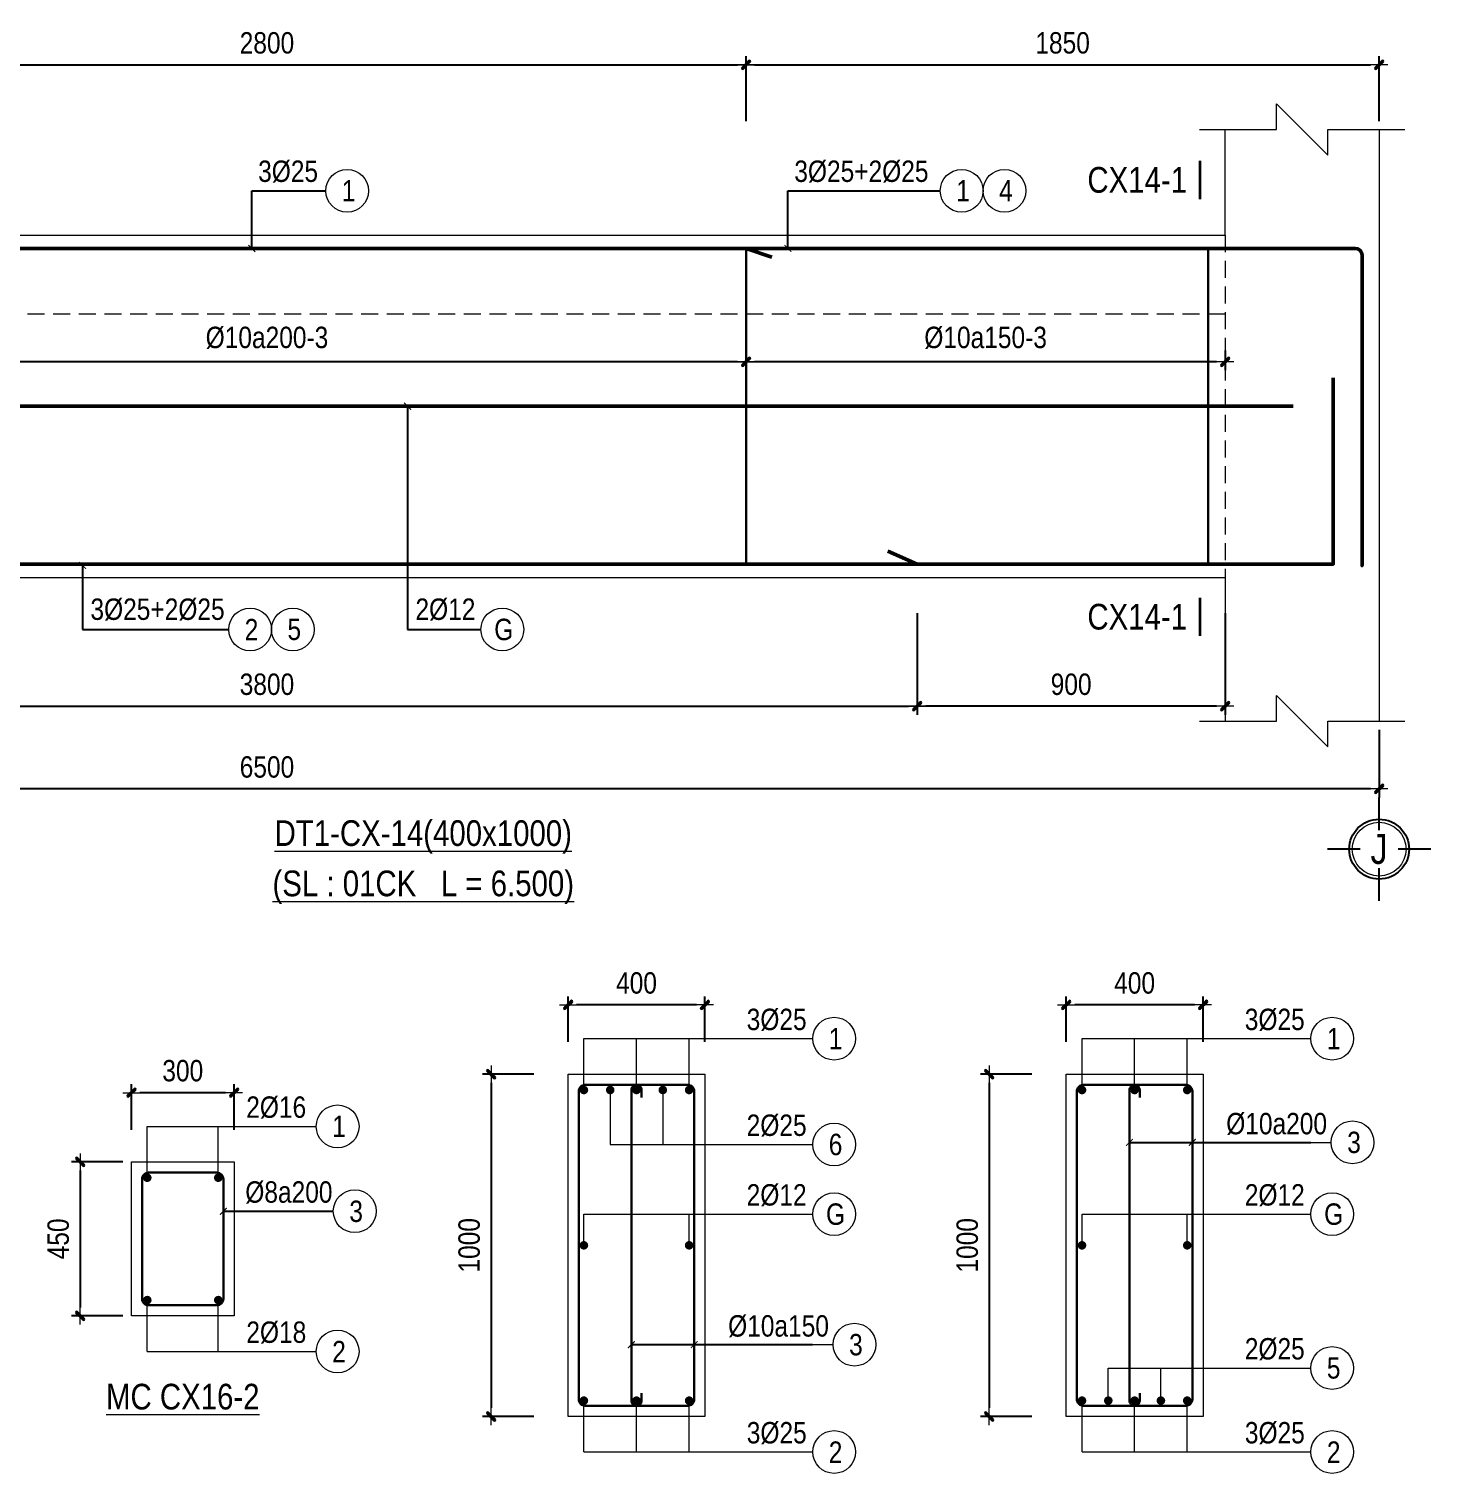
# Model space of a CAD drawing. Header units: millimetres. Extents: x 397144 to 8960116, y 345581 to 674207.
# Drawn here: x 4945528 to 4949661, y 607892 to 612122 of the extents above; entities that cross this region are included whole.
import ezdxf
from ezdxf.enums import TextEntityAlignment as Align
from ezdxf.xclip import XClip

# ---------------------------------------------------------------- set-up
doc = ezdxf.new("R2010")
doc.units = ezdxf.units.MM
doc.header["$XCLIPFRAME"] = 0
doc.header["$PDSIZE"] = -10
doc.linetypes.add('HIDDEN', pattern=[0.375, 0.25, -0.125])
doc.layers.get('0').update_dxf_attribs({"linetype": 'CONTINUOUS'})
doc.layers.get('Defpoints').update_dxf_attribs({"color": 12, "linetype": 'CONTINUOUS'})
for name, color, linetype, lineweight in [('2', 2, 'CONTINUOUS', 20), ('CDAI', 8, 'CONTINUOUS', 30), ('CTHEP', 2, 'CONTINUOUS', 50), ('DBAO', 3, 'CONTINUOUS', 20), ('DGIONG', 4, 'CONTINUOUS', 13), ('KTH', 150, 'CONTINUOUS', 5), ('Net khuat', 8, 'HIDDEN', 13), ('STICK', 1, 'CONTINUOUS', 9), ('TEXT', 7, 'CONTINUOUS', 15)]:
    doc.layers.add(name, color=color, linetype=linetype, lineweight=lineweight)
doc.layers.add('8', color=8, linetype='CONTINUOUS')
doc.styles.add('HELVECONDENSE', font='VHELVCN_0.TTF')
doc.styles.add('Star-HelCon', font='VHELVCN_0.TTF')
doc.styles.add('TTP-HelCon', font='VHELVCN_0.TTF')
doc.styles.add('VNI-HELVE-CONDENSE', font='VHELVCN_0.TTF')
doc.dimstyles.new('kc-25', dxfattribs={"dimtxt": 62.5, "dimasz": 20, "dimexe": 20, "dimexo": 50, "dimgap": 25, "dimtad": 3, "dimdec": 0, "dimzin": 0, "dimdsep": 46, "dimtxsty": 'VNI-HELVE-CONDENSE', "dimblk": 'DIM', "dimcen": 2.5, "dimclrd": 256, "dimclre": 154, "dimclrt": 7, "dimaunit": 1, "dimadec": 0, "dimazin": 0, "dimtfac": 1, "dimtdec": 0, "dimtix": 1, "dimtmove": 0, "dimatfit": 3, "dimldrblk": 'DOT', "dimfxl": 1, "dimtolj": 1, "dimtzin": 0, "dimarcsym": 0})
doc.dimstyles.new('TTP-25', dxfattribs={"dimscale": 25, "dimtxt": 2.5, "dimasz": 1, "dimexe": 1, "dimexo": 1, "dimgap": 0.09, "dimtad": 0, "dimdec": 4, "dimrnd": 5, "dimzin": 9, "dimdsep": 46, "dimtxsty": 'TTP-HelCon', "dimblk": 'Stick1', "dimcen": 0.09, "dimdle": 1.5, "dimclrd": 256, "dimclre": 256, "dimclrt": 7, "dimadec": 0, "dimazin": 0, "dimtfac": 1, "dimtdec": 4, "dimtmove": 0, "dimatfit": 3, "dimldrblk": '_ArchTick1', "dimfxl": 1, "dimtvp": 1, "dimtolj": 1, "dimtzin": 0, "dimarcsym": 0})

# ---------------------------------------------------------------- blocks, each defined once
blk = doc.blocks.new('Stick1')
at = {"layer": 'STICK'}
h = blk.add_hatch(color=256, dxfattribs=at)
edge = h.paths.add_edge_path()
edge.add_line((0.3, 0.5), (-0.5, -0.3))
edge.add_arc((-0.4, -0.4), 0.141, 135, 315)
edge.add_line((-0.3, -0.5), (0.5, 0.3))
edge.add_arc((0.4, 0.4), 0.141, 315, 495)
blk.add_line((1, 0), (-1, 0), dxfattribs=at)
blk.add_lwpolyline([(0.3, 0.5), (-0.5, -0.3, 1), (-0.3, -0.5), (0.5, 0.3, 1), (0.3, 0.5, 1)], format="xyb", dxfattribs=at)
blk = doc.blocks.new('*D654')
at = {"layer": 'Defpoints', "color": 0, "ltscale": 500, "transparency": 16777216}
for p in [(4945827.9, 609014.5), (4945827.9, 608881.3), (4946127.9, 608881.3)]:
    blk.add_point(p, dxfattribs=at)
at = {"layer": 'KTH', "lineweight": -2, "ltscale": 500, "transparency": 16777216}
for p, q in [((4945827.9, 608906.3), (4945827.9, 609039.5)), ((4946127.9, 608906.3), (4946127.9, 609039.5)), ((4946102.9, 609014.5), (4945852.9, 609014.5))]:
    blk.add_line(p, q, dxfattribs=at)
at = {"layer": 'KTH', "lineweight": -2, "ltscale": 500, "transparency": 16777216, "xscale": 25, "yscale": 25, "zscale": 25, "rotation": 180}
blk.add_blockref('Stick1', (4945827.9, 609014.5), dxfattribs=at)
at = {"layer": 'KTH', "lineweight": -2, "ltscale": 500, "transparency": 16777216, "xscale": 25, "yscale": 25, "zscale": 25}
blk.add_blockref('Stick1', (4946127.9, 609014.5), dxfattribs=at)
at = {"layer": 'KTH', "color": 7, "ltscale": 500, "transparency": 16777216, "insert": (4945977.9, 609078.4), "char_height": 62.5, "attachment_point": 5, "style": 'TTP-HelCon'}
blk.add_mtext('\\A1;300', dxfattribs=at)
blk = doc.blocks.new('_ArchTick1')
at = {"color": 0, "const_width": 3.81}
blk.add_lwpolyline([(-12.7, -12.7), (12.7, 12.7)], dxfattribs=at)
blk = doc.blocks.new('*D655')
at = {"layer": 'Defpoints', "color": 0, "ltscale": 500, "transparency": 16777216}
for p in [(4945827.9, 608812.3), (4945678.1, 608362.3), (4945827.9, 608362.3)]:
    blk.add_point(p, dxfattribs=at)
at = {"layer": 'KTH', "lineweight": -2, "ltscale": 500, "transparency": 16777216}
for p, q in [((4945802.9, 608812.3), (4945653.1, 608812.3)), ((4945678.1, 608787.3), (4945678.1, 608387.3)), ((4945802.9, 608362.3), (4945653.1, 608362.3))]:
    blk.add_line(p, q, dxfattribs=at)
at = {"layer": 'KTH', "lineweight": -2, "ltscale": 500, "transparency": 16777216, "xscale": 25, "yscale": 25, "zscale": 25}
for p, rotation in [((4945678.1, 608812.3), 90), ((4945678.1, 608362.3), 270)]:
    blk.add_blockref('Stick1', p, dxfattribs=dict(at, rotation=rotation))
at = {"layer": 'KTH', "color": 7, "ltscale": 500, "transparency": 16777216, "insert": (4945614.2, 608587.3), "char_height": 62.5, "attachment_point": 5, "rotation": 90, "style": 'TTP-HelCon'}
blk.add_mtext('\\A1;450', dxfattribs=at)
blk = doc.blocks.new('DIM')
h = blk.add_hatch(color=1)
h.paths.add_polyline_path([(0.49, 0.29, 1), (0.29, 0.49), (-0.19, 0), (0.19, 0)])
h.paths.add_polyline_path([(0.19, 0), (-0.19, 0), (-0.49, -0.29, 1), (-0.29, -0.49)])
at = {"color": 9}
for p, q in [((-0.19, 0), (-1.5, 0)), ((0.19, 0), (1.5, 0))]:
    blk.add_line(p, q, dxfattribs=at)
at = {"color": 1}
for p, q in [((-0.49, -0.29), (0.29, 0.49)), ((-0.29, -0.49), (0.49, 0.29)), ((-0.19, 0), (0.19, 0))]:
    blk.add_line(p, q, dxfattribs=at)
blk.add_arc((-0.39, -0.39), 0.138, 135, 315, dxfattribs=at)
blk = doc.blocks.new('*D1097')
at = {"layer": 'Defpoints', "color": 0, "transparency": 16777216}
for p in [(4942973.9, 610099.8), (4949473.9, 610099.8), (4942973.9, 609901.9)]:
    blk.add_point(p, dxfattribs=at)
at = {"layer": 'KTH', "lineweight": -2, "transparency": 16777216}
for p, q in [((4942973.9, 610074.8), (4942973.9, 609876.9)), ((4949473.9, 610074.8), (4949473.9, 609876.9)), ((4949448.9, 609901.9), (4942998.9, 609901.9))]:
    blk.add_line(p, q, dxfattribs=at)
at = {"layer": 'KTH', "lineweight": -2, "transparency": 16777216, "xscale": 25, "yscale": 25, "zscale": 25, "rotation": 180}
blk.add_blockref('Stick1', (4942973.9, 609901.9), dxfattribs=at)
at = {"layer": 'KTH', "lineweight": -2, "transparency": 16777216, "xscale": 25, "yscale": 25, "zscale": 25}
blk.add_blockref('Stick1', (4949473.9, 609901.9), dxfattribs=at)
at = {"layer": 'KTH', "color": 7, "transparency": 16777216, "insert": (4946223.9, 609965.7), "char_height": 62.5, "attachment_point": 5, "style": 'TTP-HelCon'}
blk.add_mtext('\\A1;6500', dxfattribs=at)
blk = doc.blocks.new('*D1098')
at = {"layer": 'Defpoints', "color": 0, "transparency": 16777216}
for p in [(4947623.9, 612017.2), (4944823.9, 611828.2), (4947623.9, 611828.2)]:
    blk.add_point(p, dxfattribs=at)
at = {"layer": 'KTH', "lineweight": -2, "transparency": 16777216}
for p, q in [((4944823.9, 611853.2), (4944823.9, 612042.2)), ((4947623.9, 611853.2), (4947623.9, 612042.2)), ((4944848.9, 612017.2), (4947598.9, 612017.2))]:
    blk.add_line(p, q, dxfattribs=at)
at = {"layer": 'KTH', "lineweight": -2, "transparency": 16777216, "xscale": 25, "yscale": 25, "zscale": 25, "rotation": 180}
blk.add_blockref('Stick1', (4944823.9, 612017.2), dxfattribs=at)
at = {"layer": 'KTH', "lineweight": -2, "transparency": 16777216, "xscale": 25, "yscale": 25, "zscale": 25}
blk.add_blockref('Stick1', (4947623.9, 612017.2), dxfattribs=at)
at = {"layer": 'KTH', "color": 7, "transparency": 16777216, "insert": (4946223.9, 612081.1), "char_height": 62.5, "attachment_point": 5, "style": 'TTP-HelCon'}
blk.add_mtext('\\A1;2800', dxfattribs=at)
blk = doc.blocks.new('*D1099')
at = {"layer": 'Defpoints', "color": 0, "transparency": 16777216}
for p in [(4949473.9, 612017.2), (4947623.9, 611828.2), (4949473.9, 611828.2)]:
    blk.add_point(p, dxfattribs=at)
at = {"layer": 'KTH', "lineweight": -2, "transparency": 16777216}
for p, q in [((4947623.9, 611853.2), (4947623.9, 612042.2)), ((4949473.9, 611853.2), (4949473.9, 612042.2)), ((4947648.9, 612017.2), (4949448.9, 612017.2))]:
    blk.add_line(p, q, dxfattribs=at)
at = {"layer": 'KTH', "lineweight": -2, "transparency": 16777216, "xscale": 25, "yscale": 25, "zscale": 25, "rotation": 180}
blk.add_blockref('Stick1', (4947623.9, 612017.2), dxfattribs=at)
at = {"layer": 'KTH', "lineweight": -2, "transparency": 16777216, "xscale": 25, "yscale": 25, "zscale": 25}
blk.add_blockref('Stick1', (4949473.9, 612017.2), dxfattribs=at)
at = {"layer": 'KTH', "color": 7, "transparency": 16777216, "insert": (4948548.9, 612081.1), "char_height": 62.5, "attachment_point": 5, "style": 'TTP-HelCon'}
blk.add_mtext('\\A1;1850', dxfattribs=at)
blk = doc.blocks.new('*D1101')
at = {"layer": 'Defpoints', "color": 0, "transparency": 16777216}
for p in [(4944823.9, 611223.8), (4947623.9, 611219.8), (4944823.9, 611149.8)]:
    blk.add_point(p, dxfattribs=at)
at = {"layer": 'KTH', "lineweight": -2, "transparency": 16777216}
for p, q in [((4944823.9, 611198.8), (4944823.9, 611124.8)), ((4947623.9, 611194.8), (4947623.9, 611124.8)), ((4947598.9, 611149.8), (4944848.9, 611149.8))]:
    blk.add_line(p, q, dxfattribs=at)
at = {"layer": 'KTH', "lineweight": -2, "transparency": 16777216, "xscale": 25, "yscale": 25, "zscale": 25, "rotation": 180}
blk.add_blockref('Stick1', (4944823.9, 611149.8), dxfattribs=at)
at = {"layer": 'KTH', "lineweight": -2, "transparency": 16777216, "xscale": 25, "yscale": 25, "zscale": 25}
blk.add_blockref('Stick1', (4947623.9, 611149.8), dxfattribs=at)
at = {"layer": 'KTH', "color": 7, "transparency": 16777216, "insert": (4946223.9, 611219.8), "char_height": 62.5, "attachment_point": 5, "style": 'TTP-HelCon'}
blk.add_mtext('\\A1;Þ10a200-3', dxfattribs=at)
blk = doc.blocks.new('*D1102')
at = {"layer": 'Defpoints', "color": 0, "transparency": 16777216}
for p in [(4947623.9, 611223.8), (4949023.9, 611207.3), (4947623.9, 611149.8)]:
    blk.add_point(p, dxfattribs=at)
at = {"layer": 'KTH', "lineweight": -2, "transparency": 16777216}
for p, q in [((4947623.9, 611198.8), (4947623.9, 611124.8)), ((4949023.9, 611182.3), (4949023.9, 611124.8)), ((4948998.9, 611149.8), (4947648.9, 611149.8))]:
    blk.add_line(p, q, dxfattribs=at)
at = {"layer": 'KTH', "lineweight": -2, "transparency": 16777216, "xscale": 25, "yscale": 25, "zscale": 25, "rotation": 180}
blk.add_blockref('Stick1', (4947623.9, 611149.8), dxfattribs=at)
at = {"layer": 'KTH', "lineweight": -2, "transparency": 16777216, "xscale": 25, "yscale": 25, "zscale": 25}
blk.add_blockref('Stick1', (4949023.9, 611149.8), dxfattribs=at)
at = {"layer": 'KTH', "color": 7, "transparency": 16777216, "insert": (4948323.9, 611219.8), "char_height": 62.5, "attachment_point": 5, "style": 'TTP-HelCon'}
blk.add_mtext('\\A1;Þ10a150-3', dxfattribs=at)
blk = doc.blocks.new('dau truc')
blk.add_circle((0, 0), 180)
at = {"layer": '8'}
for p, q in [((0, 127.3), (0, 345.5)), ((-127.3, 0), (-345.5, 0)), ((345.5, 0), (127.3, 0)), ((0, -345.5), (0, -127.3))]:
    blk.add_line(p, q, dxfattribs=at)
blk.add_circle((0, 0), 200, dxfattribs=at)
at = {"layer": 'TEXT', "style": 'HELVECONDENSE'}
blk.add_attdef('A', text='', height=232.7, dxfattribs=at).set_placement((0, 0), align=Align.MIDDLE)
blk = doc.blocks.new('*D1093')
at = {"layer": 'Defpoints', "color": 0, "transparency": 16777216}
for p in [(4948123.9, 610440.4), (4949023.9, 610440.4), (4948123.9, 610143.5)]:
    blk.add_point(p, dxfattribs=at)
at = {"layer": 'KTH', "lineweight": -2, "transparency": 16777216}
for p, q in [((4948123.9, 610415.4), (4948123.9, 610118.5)), ((4949023.9, 610415.4), (4949023.9, 610118.5)), ((4948998.9, 610143.5), (4948148.9, 610143.5))]:
    blk.add_line(p, q, dxfattribs=at)
at = {"layer": 'KTH', "lineweight": -2, "transparency": 16777216, "xscale": 25, "yscale": 25, "zscale": 25, "rotation": 180}
blk.add_blockref('Stick1', (4948123.9, 610143.5), dxfattribs=at)
at = {"layer": 'KTH', "lineweight": -2, "transparency": 16777216, "xscale": 25, "yscale": 25, "zscale": 25}
blk.add_blockref('Stick1', (4949023.9, 610143.5), dxfattribs=at)
at = {"layer": 'KTH', "color": 7, "transparency": 16777216, "insert": (4948573.9, 610207.3), "char_height": 62.5, "attachment_point": 5, "style": 'TTP-HelCon'}
blk.add_mtext('\\A1;900', dxfattribs=at)
blk = doc.blocks.new('*D1094')
at = {"layer": 'Defpoints', "color": 0, "transparency": 16777216}
for p in [(4944323.9, 610440.4), (4948123.9, 610415.4), (4948123.9, 610143.5)]:
    blk.add_point(p, dxfattribs=at)
at = {"layer": 'KTH', "lineweight": -2, "transparency": 16777216}
for p, q in [((4944323.9, 610415.4), (4944323.9, 610118.5)), ((4948123.9, 610390.4), (4948123.9, 610118.5)), ((4944348.9, 610143.5), (4948098.9, 610143.5))]:
    blk.add_line(p, q, dxfattribs=at)
at = {"layer": 'KTH', "lineweight": -2, "transparency": 16777216, "xscale": 25, "yscale": 25, "zscale": 25, "rotation": 180}
blk.add_blockref('Stick1', (4944323.9, 610143.5), dxfattribs=at)
at = {"layer": 'KTH', "lineweight": -2, "transparency": 16777216, "xscale": 25, "yscale": 25, "zscale": 25}
blk.add_blockref('Stick1', (4948123.9, 610143.5), dxfattribs=at)
at = {"layer": 'KTH', "color": 7, "transparency": 16777216, "insert": (4946223.9, 610207.3), "char_height": 62.5, "attachment_point": 5, "style": 'TTP-HelCon'}
blk.add_mtext('\\A1;3800', dxfattribs=at)
blk = doc.blocks.new('MC')
at = {"layer": 'CTHEP', "const_width": 10}
blk.add_lwpolyline([(0, 150), (0, 0)], dxfattribs=at)
at = {"layer": 'TEXT', "style": 'TTP-HelCon'}
blk.add_attdef('A', text='', height=100, dxfattribs=at).set_placement((-50, 25.5), align=Align.RIGHT)
blk = doc.blocks.new('*D1103')
at = {"layer": 'Defpoints', "color": 0, "ltscale": 500, "transparency": 16777216}
for p in [(4947103.8, 609270.8), (4947103.8, 609137.6), (4947503.8, 609137.6)]:
    blk.add_point(p, dxfattribs=at)
at = {"layer": 'KTH', "lineweight": -2, "ltscale": 500, "transparency": 16777216}
for p, q in [((4947103.8, 609162.6), (4947103.8, 609295.8)), ((4947503.8, 609162.6), (4947503.8, 609295.8)), ((4947478.8, 609270.8), (4947128.8, 609270.8))]:
    blk.add_line(p, q, dxfattribs=at)
at = {"layer": 'KTH', "lineweight": -2, "ltscale": 500, "transparency": 16777216, "xscale": 25, "yscale": 25, "zscale": 25, "rotation": 180}
blk.add_blockref('Stick1', (4947103.8, 609270.8), dxfattribs=at)
at = {"layer": 'KTH', "lineweight": -2, "ltscale": 500, "transparency": 16777216, "xscale": 25, "yscale": 25, "zscale": 25}
blk.add_blockref('Stick1', (4947503.8, 609270.8), dxfattribs=at)
at = {"layer": 'KTH', "color": 7, "ltscale": 500, "transparency": 16777216, "insert": (4947303.8, 609334.7), "char_height": 62.5, "attachment_point": 5, "style": 'TTP-HelCon'}
blk.add_mtext('\\A1;400', dxfattribs=at)
blk = doc.blocks.new('*D1104')
at = {"layer": 'Defpoints', "color": 0, "ltscale": 500, "transparency": 16777216}
for p in [(4947028.7, 609068.6), (4946878.8, 608068.6), (4947028.7, 608068.6)]:
    blk.add_point(p, dxfattribs=at)
at = {"layer": 'KTH', "lineweight": -2, "ltscale": 500, "transparency": 16777216}
for p, q in [((4947003.7, 609068.6), (4946853.8, 609068.6)), ((4946878.8, 609043.6), (4946878.8, 608093.6)), ((4947003.7, 608068.6), (4946853.8, 608068.6))]:
    blk.add_line(p, q, dxfattribs=at)
at = {"layer": 'KTH', "lineweight": -2, "ltscale": 500, "transparency": 16777216, "xscale": 25, "yscale": 25, "zscale": 25}
for p, rotation in [((4946878.8, 609068.6), 90), ((4946878.8, 608068.6), 270)]:
    blk.add_blockref('Stick1', p, dxfattribs=dict(at, rotation=rotation))
at = {"layer": 'KTH', "color": 7, "ltscale": 500, "transparency": 16777216, "insert": (4946815, 608568.6), "char_height": 62.5, "attachment_point": 5, "rotation": 90, "style": 'TTP-HelCon'}
blk.add_mtext('\\A1;1000', dxfattribs=at)
blk = doc.blocks.new('*D1105')
at = {"layer": 'Defpoints', "color": 0, "ltscale": 500, "transparency": 16777216}
for p in [(4948559.4, 609270.8), (4948559.4, 609137.6), (4948959.4, 609137.6)]:
    blk.add_point(p, dxfattribs=at)
at = {"layer": 'KTH', "lineweight": -2, "ltscale": 500, "transparency": 16777216}
for p, q in [((4948559.4, 609162.6), (4948559.4, 609295.8)), ((4948959.4, 609162.6), (4948959.4, 609295.8)), ((4948934.4, 609270.8), (4948584.4, 609270.8))]:
    blk.add_line(p, q, dxfattribs=at)
at = {"layer": 'KTH', "lineweight": -2, "ltscale": 500, "transparency": 16777216, "xscale": 25, "yscale": 25, "zscale": 25, "rotation": 180}
blk.add_blockref('Stick1', (4948559.4, 609270.8), dxfattribs=at)
at = {"layer": 'KTH', "lineweight": -2, "ltscale": 500, "transparency": 16777216, "xscale": 25, "yscale": 25, "zscale": 25}
blk.add_blockref('Stick1', (4948959.4, 609270.8), dxfattribs=at)
at = {"layer": 'KTH', "color": 7, "ltscale": 500, "transparency": 16777216, "insert": (4948759.4, 609334.7), "char_height": 62.5, "attachment_point": 5, "style": 'TTP-HelCon'}
blk.add_mtext('\\A1;400', dxfattribs=at)
blk = doc.blocks.new('*D1106')
at = {"layer": 'Defpoints', "color": 0, "ltscale": 500, "transparency": 16777216}
for p in [(4948484.2, 609068.6), (4948334.4, 608068.6), (4948484.2, 608068.6)]:
    blk.add_point(p, dxfattribs=at)
at = {"layer": 'KTH', "lineweight": -2, "ltscale": 500, "transparency": 16777216}
for p, q in [((4948459.2, 609068.6), (4948309.4, 609068.6)), ((4948334.4, 609043.6), (4948334.4, 608093.6)), ((4948459.2, 608068.6), (4948309.4, 608068.6))]:
    blk.add_line(p, q, dxfattribs=at)
at = {"layer": 'KTH', "lineweight": -2, "ltscale": 500, "transparency": 16777216, "xscale": 25, "yscale": 25, "zscale": 25}
for p, rotation in [((4948334.4, 609068.6), 90), ((4948334.4, 608068.6), 270)]:
    blk.add_blockref('Stick1', p, dxfattribs=dict(at, rotation=rotation))
at = {"layer": 'KTH', "color": 7, "ltscale": 500, "transparency": 16777216, "insert": (4948270.5, 608568.6), "char_height": 62.5, "attachment_point": 5, "rotation": 90, "style": 'TTP-HelCon'}
blk.add_mtext('\\A1;1000', dxfattribs=at)
blk = doc.blocks.new('CX26')
at = {"layer": 'DBAO'}
blk.add_lwpolyline([(5090956.60421, 546434.3673), (5098055.38602, 546434.35991), (5098055.38602, 547134.35662), (5065754.50907, 547134.40146)], dxfattribs=at)

msp = doc.modelspace()

# ---------------------------------------------------------------- linework, layer by layer
at = {"layer": 'CDAI', "ltscale": 52.5}
for p, q in [((4947623.862, 611484.84824), (4947623.862, 610554.84824)), ((4948973.862, 611484.84824), (4948973.862, 610554.84824))]:
    msp.add_line(p, q, dxfattribs=at)
at = {"layer": 'CDAI'}
for points in [[(4947153.81167, 609037.31916), (4947453.81167, 609037.31916, -0.4142135624), (4947472.56167, 609018.56916), (4947472.56167, 608118.56916, -0.4142135624), (4947453.81167, 608099.81916), (4947153.81167, 608099.81916, -0.4142135624), (4947135.06167, 608118.56916), (4947135.06167, 609018.56916, -0.4142135624)], [(4948609.35546, 609037.31916), (4948909.35546, 609037.31916, -0.4142135624), (4948928.10546, 609018.56916), (4948928.10546, 608118.56916, -0.4142135624), (4948909.35546, 608099.81916), (4948609.35546, 608099.81916, -0.4142135624), (4948590.60546, 608118.56916), (4948590.60546, 609018.56916, -0.4142135624)], [(4945877.89855, 608781.03994), (4946077.89855, 608781.03994, -0.4142135624), (4946096.64855, 608762.28994), (4946096.64855, 608412.28994, -0.4142135624), (4946077.89855, 608393.53994), (4945877.89855, 608393.53994, -0.4142135624), (4945859.14855, 608412.28994), (4945859.14855, 608762.28994, -0.4142135624)]]:
    msp.add_lwpolyline(points, format="xyb", close=True, dxfattribs=at)
for points in [[(4947318.81167, 609000.39917), (4947318.81167, 609022.31916, 0.4142135624), (4947303.81167, 609037.31916), (4947303.81167, 609037.31916, 0.4142135624), (4947288.81167, 609022.31916), (4947288.81167, 608114.81916, 0.4142135624), (4947303.81167, 608099.81916), (4947303.81167, 608099.81916, 0.4142135624), (4947318.81167, 608114.81916), (4947318.81167, 608136.73915)], [(4948774.35546, 609000.39917), (4948774.35546, 609022.31916, 0.4142135624), (4948759.35546, 609037.31916), (4948759.35546, 609037.31916, 0.4142135624), (4948744.35546, 609022.31916), (4948744.35546, 608114.81916, 0.4142135624), (4948759.35546, 608099.81916), (4948759.35546, 608099.81916, 0.4142135624), (4948774.35546, 608114.81916), (4948774.35546, 608136.73915)]]:
    msp.add_lwpolyline(points, format="xyb", dxfattribs=at)
at = {"layer": 'CTHEP'}
for p, q in [((4947623.862, 611480.84824), (4947698.862, 611455.84824)), ((4943186.01955, 611019.84824), (4949222.25625, 611019.84824)), ((4948038.59637, 610596.12237), (4948123.862, 610558.84824))]:
    msp.add_line(p, q, dxfattribs=at)
msp.add_lwpolyline([(4943018.862, 610552.76119), (4943018.862, 610552.76119), (4943018.862, 611460.84824, -0.414213562), (4943038.862, 611480.84824), (4949403.862, 611480.84824, -0.414213562), (4949423.862, 611460.84824), (4949423.862, 610554.19678), (4949423.862, 610554.19678)], format="xyb", dxfattribs=at)
msp.add_lwpolyline([(4943096.47833, 611111.41662), (4943096.47833, 610558.84824), (4949339.81349, 610558.84824), (4949339.81349, 611103.29089)], dxfattribs=at)
at = {"layer": 'CTHEP', "const_width": 12.5}
for points in [[(4947143.81167, 609022.31916, 1), (4947156.31167, 609022.31916, 1)], [(4947220.68667, 609022.31916, 1), (4947233.18667, 609022.31916, 1)], [(4947297.56167, 609022.31916, 1), (4947310.06167, 609022.31916, 1)], [(4947386.93667, 609022.31916, -1), (4947374.43667, 609022.31916, -1)], [(4947451.31167, 609022.31916, 1), (4947463.81167, 609022.31916, 1)], [(4948599.35546, 609022.31916, 1), (4948611.85546, 609022.31916, 1)], [(4948753.10546, 609022.31916, 1), (4948765.60546, 609022.31916, 1)], [(4948906.85546, 609022.31916, 1), (4948919.35546, 609022.31916, 1)], [(4945867.89855, 608766.03994, 1), (4945880.39855, 608766.03994, 1)], [(4946075.39855, 608766.03994, 1), (4946087.89855, 608766.03994, 1)], [(4947143.81167, 608568.56916, 1), (4947156.31167, 608568.56916, 1)], [(4947451.31167, 608568.56916, 1), (4947463.81167, 608568.56916, 1)], [(4948599.35546, 608568.56916, 1), (4948611.85546, 608568.56916, 1)], [(4948906.85546, 608568.56916, 1), (4948919.35546, 608568.56916, 1)], [(4945867.89855, 608408.53994, 1), (4945880.39855, 608408.53994, 1)], [(4946075.39855, 608408.53994, 1), (4946087.89855, 608408.53994, 1)], [(4947143.81167, 608114.81916, 1), (4947156.31167, 608114.81916, 1)], [(4947297.56167, 608114.81916, 1), (4947310.06167, 608114.81916, 1)], [(4947451.31167, 608114.81916, 1), (4947463.81167, 608114.81916, 1)], [(4948599.35546, 608114.81916, 1), (4948611.85546, 608114.81916, 1)], [(4948676.23046, 608114.81916, 1), (4948688.73046, 608114.81916, 1)], [(4948753.10546, 608114.81916, 1), (4948765.60546, 608114.81916, 1)], [(4948829.98046, 608114.81916, 1), (4948842.48046, 608114.81916, 1)], [(4948906.85546, 608114.81916, 1), (4948919.35546, 608114.81916, 1)], [(4948906.85546, 608114.81916, 1), (4948919.35546, 608114.81916, 1)]]:
    msp.add_lwpolyline(points, format="xyb", close=True, dxfattribs=at)
at = {"layer": 'DBAO'}
for points in [[(4943423.862, 611828.24258), (4943423.862, 611519.84824), (4949023.862, 611519.84824), (4949023.862, 611828.24258)], [(4949473.862, 611828.24258), (4949473.862, 611519.84824), (4949473.862, 611519.84824), (4949473.862, 610519.84824), (4949473.862, 610519.84824), (4949473.862, 610099.84824)], [(4943423.862, 610099.84824), (4943423.862, 610519.84824), (4949023.862, 610519.84824), (4949023.862, 610099.84824)]]:
    msp.add_lwpolyline(points, dxfattribs=at)
at = {"layer": 'DBAO', "flags": 128}
for points in [[(4947503.81167, 609068.56916), (4947503.81167, 608068.56916), (4947103.81167, 608068.56916), (4947103.81167, 609068.56916)], [(4947103.81167, 609068.56916), (4947503.81167, 609068.56916)], [(4948959.35546, 609068.56916), (4948959.35546, 608068.56916), (4948559.35546, 608068.56916), (4948559.35546, 609068.56916)], [(4948559.35546, 609068.56916), (4948959.35546, 609068.56916)], [(4945827.89855, 608812.28994), (4946127.89855, 608812.28994)], [(4946127.89855, 608812.28994), (4946127.89855, 608362.28994), (4945827.89855, 608362.28994), (4945827.89855, 608812.28994)]]:
    msp.add_lwpolyline(points, dxfattribs=at)
at = {"layer": 'DGIONG'}
for p, q in [((4947150.06167, 609022.31916), (4947150.06167, 609172.31916)), ((4947150.06167, 609172.31916), (4947818.81167, 609172.31916)), ((4947303.81167, 609022.31916), (4947303.81167, 609172.31916)), ((4947457.56167, 609022.31916), (4947457.56167, 609172.31916)), ((4948605.60546, 609022.31916), (4948605.60546, 609172.31916)), ((4948605.60546, 609172.31916), (4949274.35546, 609172.31916)), ((4948759.35546, 609022.31916), (4948759.35546, 609172.31916)), ((4948913.10546, 609022.31916), (4948913.10546, 609172.31916)), ((4947226.93667, 609022.31916), (4947226.93667, 608863.19163)), ((4947380.68667, 609022.31916), (4947380.68667, 608863.19163)), ((4945874.14855, 608766.03994), (4945874.14855, 608916.03994)), ((4945874.14855, 608916.03994), (4946367.89855, 608916.03994)), ((4946081.64855, 608766.03994), (4946081.64855, 608916.03994)), ((4947226.93667, 608863.19163), (4947818.81167, 608863.19163)), ((4948928.10546, 608869.37516), (4949333.85546, 608869.37516)), ((4947150.06167, 608568.56916), (4947150.06167, 608659.7268)), ((4947150.06167, 608659.7268), (4947818.81167, 608659.7268)), ((4947457.39501, 608568.57138), (4947457.39501, 608659.72902)), ((4948605.60546, 608568.56916), (4948605.60546, 608659.7268)), ((4948605.60546, 608659.7268), (4949274.35546, 608659.7268)), ((4948913.10546, 608568.56916), (4948913.10546, 608659.7268)), ((4945874.14855, 608258.53994), (4945874.14855, 608408.53994)), ((4946081.64855, 608258.53994), (4946081.64855, 608408.53994)), ((4945874.14855, 608258.53994), (4946367.89855, 608258.53994)), ((4947472.56167, 608278.42744), (4947878.31167, 608278.42744)), ((4948682.48046, 608210.0539), (4949274.35546, 608210.0539)), ((4948682.48046, 608114.81916), (4948682.48046, 608210.0539)), ((4948836.23046, 608114.81916), (4948836.23046, 608210.0539)), ((4947150.06167, 607964.81916), (4947150.06167, 608114.81916)), ((4947303.81167, 607964.81916), (4947303.81167, 608114.81916)), ((4947457.56167, 607964.81916), (4947457.56167, 608114.81916)), ((4948605.60546, 607964.81916), (4948605.60546, 608114.81916)), ((4948759.35546, 607964.81916), (4948759.35546, 608114.81916)), ((4948913.10546, 607964.81916), (4948913.10546, 608114.81916)), ((4947150.06167, 607964.81916), (4947818.81167, 607964.81916)), ((4948605.60546, 607964.81916), (4949274.35546, 607964.81916))]:
    msp.add_line(p, q, dxfattribs=at)
for points in [[(4948948.862, 611828.24258), (4949173.862, 611828.24258), (4949173.862, 611903.24258), (4949323.862, 611753.24258), (4949323.862, 611828.24258), (4949548.862, 611828.24258)], [(4948948.862, 610099.84824), (4949173.862, 610099.84824), (4949173.862, 610174.84824), (4949323.862, 610024.84824), (4949323.862, 610099.84824), (4949548.862, 610099.84824)]]:
    msp.add_lwpolyline(points, dxfattribs=at)
for centre in [(4946458.26952, 611649.35735), (4948253.9379, 611649.35735), (4948378.9379, 611649.35735), (4946174.56866, 610367.80398), (4946299.56866, 610367.80398), (4946911.66248, 610367.80398), (4947881.31167, 609172.31916), (4949336.85546, 609172.31916), (4946430.39855, 608916.03994), (4947881.31167, 608863.19163), (4949396.35546, 608869.37516), (4946480.36057, 608668.06528), (4947881.31167, 608659.7268), (4949336.85546, 608659.7268), (4946430.39855, 608258.53994), (4947940.81167, 608278.42744), (4949336.85546, 608210.0539), (4947881.31167, 607964.81916), (4949336.85546, 607964.81916)]:
    msp.add_circle(centre, 62.5, dxfattribs=at)
at = {"layer": 'Net khuat', "ltscale": 200}
for p, q in [((4949023.862, 611519.84824), (4949023.862, 610519.84824)), ((4943423.862, 611289.84824), (4949023.862, 611289.84824))]:
    msp.add_line(p, q, dxfattribs=at)

# ---------------------------------------------------------------- block references
at = {"xscale": 0.75, "yscale": 0.75, "zscale": 0.75}
for p in [(4948950.0953, 611624.66035), (4948950.0953, 610348.44608)]:
    msp.add_blockref('MC', p, dxfattribs=at).add_auto_attribs({'A': 'CX14-1'})
at = {"layer": '2', "ltscale": 300}
ref = msp.add_blockref('dau truc', (4949473.862, 609726.00583), dxfattribs=dict(at, xscale=0.4367131292819977, yscale=0.4367131292819977, zscale=0.4367131292819977))
ref.add_attrib('A', 'J', dxfattribs={"layer": 'TEXT', "height": 87.5, "style": 'HELVECONDENSE'}).set_placement((4949473.862, 609726.00583), align=Align.MIDDLE)
at = {"layer": 'DBAO'}
ref = msp.add_blockref('CX26', (-120320.37871, 60785.45379), dxfattribs=at)
XClip(ref).set_block_clipping_path([(5074603.142418419, 545492.2473826082), (5091611.0635461612, 547795.0708696508)])

# ---------------------------------------------------------------- texts
at = {"layer": 'TEXT', "style": 'TTP-HelCon'}
for s, p in [('3Þ25', (4946198.14563, 611675.21029)), ('3Þ25+2Þ25', (4947764.93587, 611675.21029)), ('3Þ25+2Þ25', (4945708.12674, 610395.70104)), ('2Þ12', (4946657.85462, 610395.70104)), ('2Þ16', (4946163.35689, 608941.03994)), ('Þ8a200', (4946160.58276, 608693.06528)), ('2Þ18', (4946163.62223, 608283.53994))]:
    msp.add_text(s, height=62.5, dxfattribs=at).set_placement(p)
at = {"layer": 'TEXT', "style": 'Star-HelCon'}
for s, p in [('1', (4946462.43619, 611649.35735)), ('1', (4948258.10456, 611649.35735)), ('4', (4948383.10456, 611649.35735)), ('2', (4946178.73533, 610367.80398)), ('5', (4946303.73533, 610367.80398)), ('G', (4946915.82915, 610367.80398)), ('1', (4947885.47833, 609172.31916)), ('1', (4949341.02213, 609172.31916)), ('1', (4946434.56522, 608916.03994)), ('6', (4947885.47833, 608863.19163)), ('3', (4949400.52213, 608869.37516)), ('3', (4946484.52724, 608668.06528)), ('G', (4947885.47833, 608659.7268)), ('G', (4949341.02213, 608659.7268)), ('3', (4947944.97833, 608278.42744)), ('2', (4946434.56522, 608258.53994)), ('5', (4949341.02213, 608210.0539)), ('2', (4947885.47833, 607964.81916)), ('2', (4949341.02213, 607964.81916))]:
    msp.add_text(s, height=62.5, dxfattribs=at).set_placement(p, align=Align.MIDDLE)
at = {"layer": 'TEXT', "style": 'TTP-HelCon'}
for s, height, p in [('%%UDT1-CX-14(400x1000)', 75, (4946680.70229, 609735.29733)), ('%%U(SL : 01CK   L = 6.500)', 75, (4946680.70229, 609588.40273)), ('3Þ25', 62.5, (4947713.31167, 609197.31916)), ('3Þ25', 62.5, (4949168.85546, 609197.31916)), ('2Þ25', 62.5, (4947713.31167, 608888.19163)), ('Þ10a200', 62.5, (4949174.35546, 608892.87516)), ('2Þ12', 62.5, (4947713.31167, 608684.7268)), ('2Þ12', 62.5, (4949168.85546, 608684.7268)), ('Þ10a150', 62.5, (4947718.81167, 608301.92744)), ('2Þ25', 62.5, (4949168.85546, 608235.0539)), ('%%UMC CX16-2', 75, (4945977.89855, 608088.9964)), ('3Þ25', 62.5, (4947713.57701, 607989.81916)), ('3Þ25', 62.5, (4949169.1208, 607989.81916))]:
    msp.add_text(s, height=height, dxfattribs=at).set_placement(p, align=Align.CENTER)

# ---------------------------------------------------------------- dimensions: what is measured, and where the dimension line sits
at = {"layer": 'KTH'}
for base, p1, p2, picture, middle in [((4947623.862, 612017.24258), (4944823.862, 611828.24258), (4947623.862, 611828.24258), '*D1098', (4946223.862, 612081.07591)), ((4949473.862, 612017.24258), (4947623.862, 611828.24258), (4949473.862, 611828.24258), '*D1099', (4948548.862, 612081.07591)), ((4948123.862, 610143.45064), (4949023.862, 610440.44462), (4948123.862, 610440.44462), '*D1093', (4948573.862, 610207.28397))]:
    dim = msp.add_linear_dim(base=base, p1=p1, p2=p2, angle=180, dimstyle='TTP-25', override={"dimtmove": 1}, dxfattribs=at)
    dim.commit()
    dim.dimension.update_dxf_attribs({"geometry": picture, "text_midpoint": middle})
for base, p1, p2, text, picture, middle in [((4944823.862, 611149.83506), (4947623.862, 611219.84824), (4944823.862, 611223.83507), 'Þ10a200-3', '*D1101', (4946223.862, 611219.75172)), ((4947623.862, 611149.83506), (4949023.862, 611207.30841), (4947623.862, 611223.83507), 'Þ10a150-3', '*D1102', (4948323.862, 611219.75172))]:
    dim = msp.add_linear_dim(base=base, p1=p1, p2=p2, angle=180, text=text, dimstyle='TTP-25', override={"dimtmove": 1}, dxfattribs=at)
    dim.commit()
    dim.dimension.update_dxf_attribs({"geometry": picture, "text_midpoint": middle})
for base, p1, p2, picture, middle in [((4948123.862, 610143.45064), (4944323.862, 610440.44462), (4948123.862, 610415.44462), '*D1094', (4946223.862, 610207.28397)), ((4942973.862, 609901.87037), (4949473.862, 610099.84824), (4942973.862, 610099.84824), '*D1097', (4946223.862, 609965.7037))]:
    dim = msp.add_linear_dim(base=base, p1=p1, p2=p2, dimstyle='TTP-25', override={"dimtmove": 1}, dxfattribs=at)
    dim.commit()
    dim.dimension.update_dxf_attribs({"geometry": picture, "text_midpoint": middle})
at = {"layer": 'KTH', "ltscale": 500}
for base, p1, p2, picture, middle in [((4947103.81167, 609270.81916), (4947503.81167, 609137.5811), (4947103.81167, 609137.5811), '*D1103', (4947303.81167, 609334.65249)), ((4948559.35546, 609270.81916), (4948959.35546, 609137.5811), (4948559.35546, 609137.5811), '*D1105', (4948759.35546, 609334.65249)), ((4945827.89855, 609014.53994), (4946127.89855, 608881.30189), (4945827.89855, 608881.30189), '*D654', (4945977.89855, 609078.37327))]:
    dim = msp.add_linear_dim(base=base, p1=p1, p2=p2, dimstyle='TTP-25', override={"dimtxsty": 'TTP-HelCon'}, dxfattribs=at)
    dim.commit()
    dim.dimension.update_dxf_attribs({"geometry": picture, "text_midpoint": middle})
for base, p1, p2, picture, middle in [((4946878.82511, 608068.56916), (4947028.65793, 609068.56916), (4947028.65793, 608068.56916), '*D1104', (4946814.99178, 608568.56916)), ((4948334.36891, 608068.56916), (4948484.20172, 609068.56916), (4948484.20172, 608068.56916), '*D1106', (4948270.53557, 608568.56916)), ((4945678.06574, 608362.28994), (4945827.89855, 608812.28994), (4945827.89855, 608362.28994), '*D655', (4945614.23241, 608587.28994))]:
    dim = msp.add_linear_dim(base=base, p1=p1, p2=p2, angle=90, dimstyle='TTP-25', override={"dimtxsty": 'TTP-HelCon'}, dxfattribs=at)
    dim.commit()
    dim.dimension.update_dxf_attribs({"geometry": picture, "text_midpoint": middle})

# ---------------------------------------------------------------- leaders
at = {"layer": 'DGIONG'}
for points in [[(4946179.63386, 611480.84824), (4946179.6336, 611649.35735), (4946395.76952, 611649.35735)], [(4947746.42411, 611480.84824), (4947746.42384, 611649.35735), (4948191.4379, 611649.35735)], [(4946634.84285, 611019.84824), (4946634.84258, 610367.80398), (4946849.16248, 610367.80398)], [(4945685.11497, 610554.84824), (4945685.11471, 610367.80398), (4946112.06866, 610367.80398)], [(4948744.35546, 608869.37516), (4949090.28591, 608869.37516)], [(4948928.10546, 608869.37516), (4949274.03591, 608869.37516)], [(4946096.64855, 608668.06528), (4946417.86057, 608668.06528)], [(4947288.81167, 608278.42744), (4947634.74212, 608278.42744)], [(4947472.56167, 608278.42744), (4947818.49212, 608278.42744)]]:
    msp.add_leader(points, dimstyle='kc-25', override={"dimtad": 0, "dimldrblk": 'ArchTick', "dimfxl": 100, "dimarcsym": 1}, dxfattribs=at)

doc.saveas('drawing.dxf')
